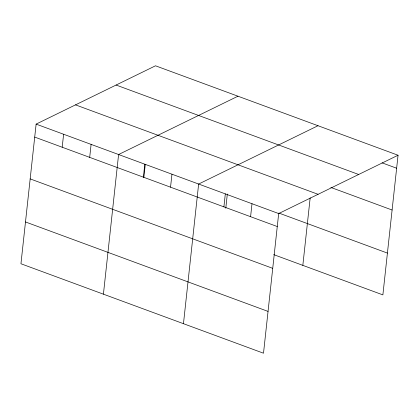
<?xml version="1.0" encoding="UTF-8"?>
<svg xmlns="http://www.w3.org/2000/svg" width="419" height="419" viewBox="0 0 419 419"><rect width="100%" height="100%" fill="white"/><g stroke="black" fill="none" stroke-linecap="round" stroke-linejoin="round"><path stroke-width="0.63" d="M398.05 155.239L155.491 65.793L36.123 124.113L20.95 263.761L263.509 353.207L278.682 213.559L398.05 155.239L382.877 294.887L273.727 254.637M62.201 147.231L63.609 134.253M89.692 157.366L91.101 144.387M103.42 294.169L118.593 154.522L237.961 96.208M143.392 177.148L144.791 164.285M143.864 177.342L145.273 164.363M170.543 187.183L171.952 174.204M183.464 323.688L198.637 184.041L318.005 125.721M223.908 206.86L225.317 193.882M225.794 208.201L227.328 194.055M250.588 216.696L251.997 203.718M302.832 265.368L310.17 197.857M382.086 162.855L396.641 168.218M116.1 85.041L358.659 174.482M330.853 187.434L392.1 210.019M75.514 104.87L318.073 194.311M278.876 213.062L387.418 253.086M36.123 124.113L278.682 213.559M34.709 137.092L277.268 226.538M30.168 178.892L272.727 268.338M25.491 221.96L268.05 311.406"/></g></svg>
